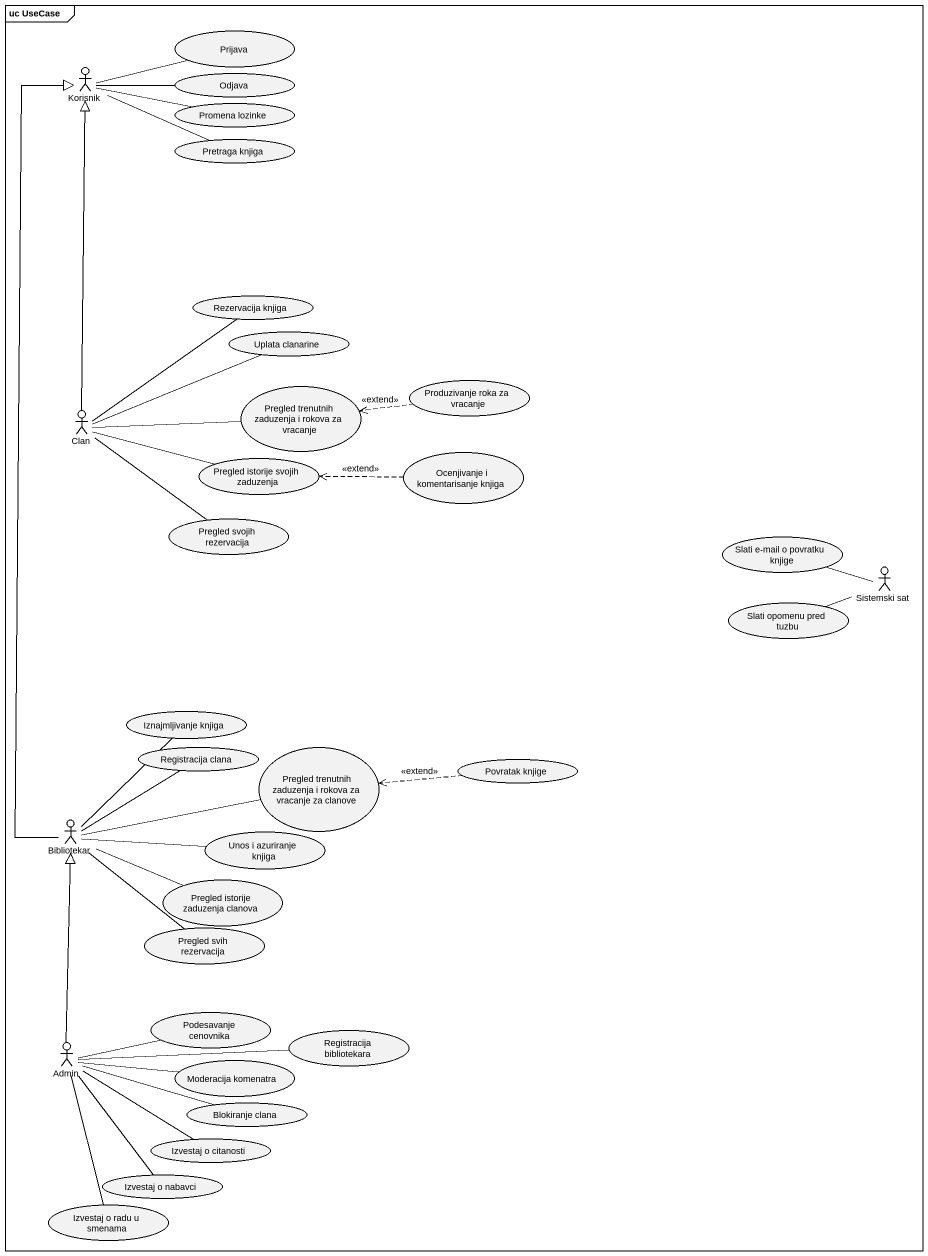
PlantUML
@startuml
mainframe uc UseCase
usecase Prijava
actor Korisnik
usecase Odjava
usecase "Promena lozinke" as Promena_lozinke
usecase "Pretraga knjiga" as Pretraga_knjiga
usecase "Rezervacija knjiga" as Rezervacija_knjiga
usecase "Uplata clanarine" as Uplata_clanarine
usecase "Pregled trenutnih zaduzenja i rokova za vracanje" as Pregled_trenutnih_zaduzenja
usecase "Produzivanje roka za vracanje" as Produzivanje_roka_za
actor Clan
usecase "Pregled istorije svojih zaduzenja" as Pregled_istorije_svojih
usecase "Ocenjivanje i komentarisanje knjiga" as Ocenjivanje_i
usecase "Pregled svojih rezervacija" as Pregled_svojih_rezervacija
usecase "Slati e-mail o povratku knjige" as Slati_e_mail_o_povratku
actor "Sistemski sat" as Sistemski_sat
usecase "Slati opomenu pred tuzbu" as Slati_opomenu_pred_tuzbu
usecase "Iznajmljivanje knjiga" as Iznajmljivanje_knjiga
usecase "Registracija clana" as Registracija_clana
usecase "Pregled trenutnih zaduzenja i rokova za vracanje za clanove" as Pregled_trenutnih_zaduzenja_2
usecase "Povratak knjige" as Povratak_knjige
actor Bibliotekar
usecase "Unos i azuriranje knjiga" as Unos_i_azuriranje_knjiga
usecase "Pregled istorije zaduzenja clanova" as Pregled_istorije_zaduzenja
usecase "Pregled svih rezervacija" as Pregled_svih_rezervacija
actor Admin
usecase "Podesavanje cenovnika" as Podesavanje_cenovnika
usecase "Registracija bibliotekara" as Registracija_bibliotekara
usecase "Moderacija komenatra" as Moderacija_komenatra
usecase "Blokiranje clana" as Blokiranje_clana
usecase "Izvestaj o citanosti" as Izvestaj_o_citanosti
usecase "Izvestaj o radu u smenama" as Izvestaj_o_radu_u_smenama
usecase "Izvestaj o nabavci" as Izvestaj_o_nabavci
Korisnik -right- Prijava
Korisnik -right- Odjava
Korisnik -right- Promena_lozinke
Korisnik -right- Pretraga_knjiga
Produzivanje_roka_za .left.> Pregled_trenutnih_zaduzenja : <<extend>>
Clan -up-|> Korisnik
Clan -up- Rezervacija_knjiga
Clan -right- Uplata_clanarine
Clan -right- Pregled_trenutnih_zaduzenja
Clan -right- Pregled_istorije_svojih
Clan -- Pregled_svojih_rezervacija
Ocenjivanje_i .left.> Pregled_istorije_svojih : <<extend>>
Slati_e_mail_o_povratku -right- Sistemski_sat
Slati_opomenu_pred_tuzbu -right- Sistemski_sat
Pregled_trenutnih_zaduzenja_2 -left- Bibliotekar
Povratak_knjige .left.> Pregled_trenutnih_zaduzenja_2 : <<extend>>
Bibliotekar -up-|> Korisnik
Bibliotekar -up- Iznajmljivanje_knjiga
Bibliotekar -up- Registracija_clana
Bibliotekar -right- Unos_i_azuriranje_knjiga
Bibliotekar -right- Pregled_istorije_zaduzenja
Pregled_svih_rezervacija -up- Bibliotekar
Admin -up-|> Bibliotekar
Admin -right- Podesavanje_cenovnika
Admin -right- Moderacija_komenatra
Admin -right- Blokiranje_clana
Admin -- Izvestaj_o_citanosti
Admin -- Izvestaj_o_radu_u_smenama
Admin -- Izvestaj_o_nabavci
Registracija_bibliotekara -left- Admin
@enduml
